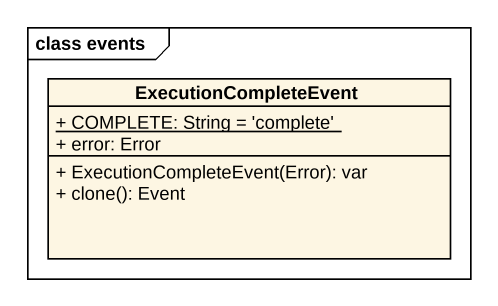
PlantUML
@startuml
mainframe class events
hide circle
hide empty members
skinparam classAttributeIconSize 0
class ExecutionCompleteEvent {
  {static} + COMPLETE: String = 'complete'
  + error: Error
  + ExecutionCompleteEvent(Error): var
  + clone(): Event
}
@enduml
